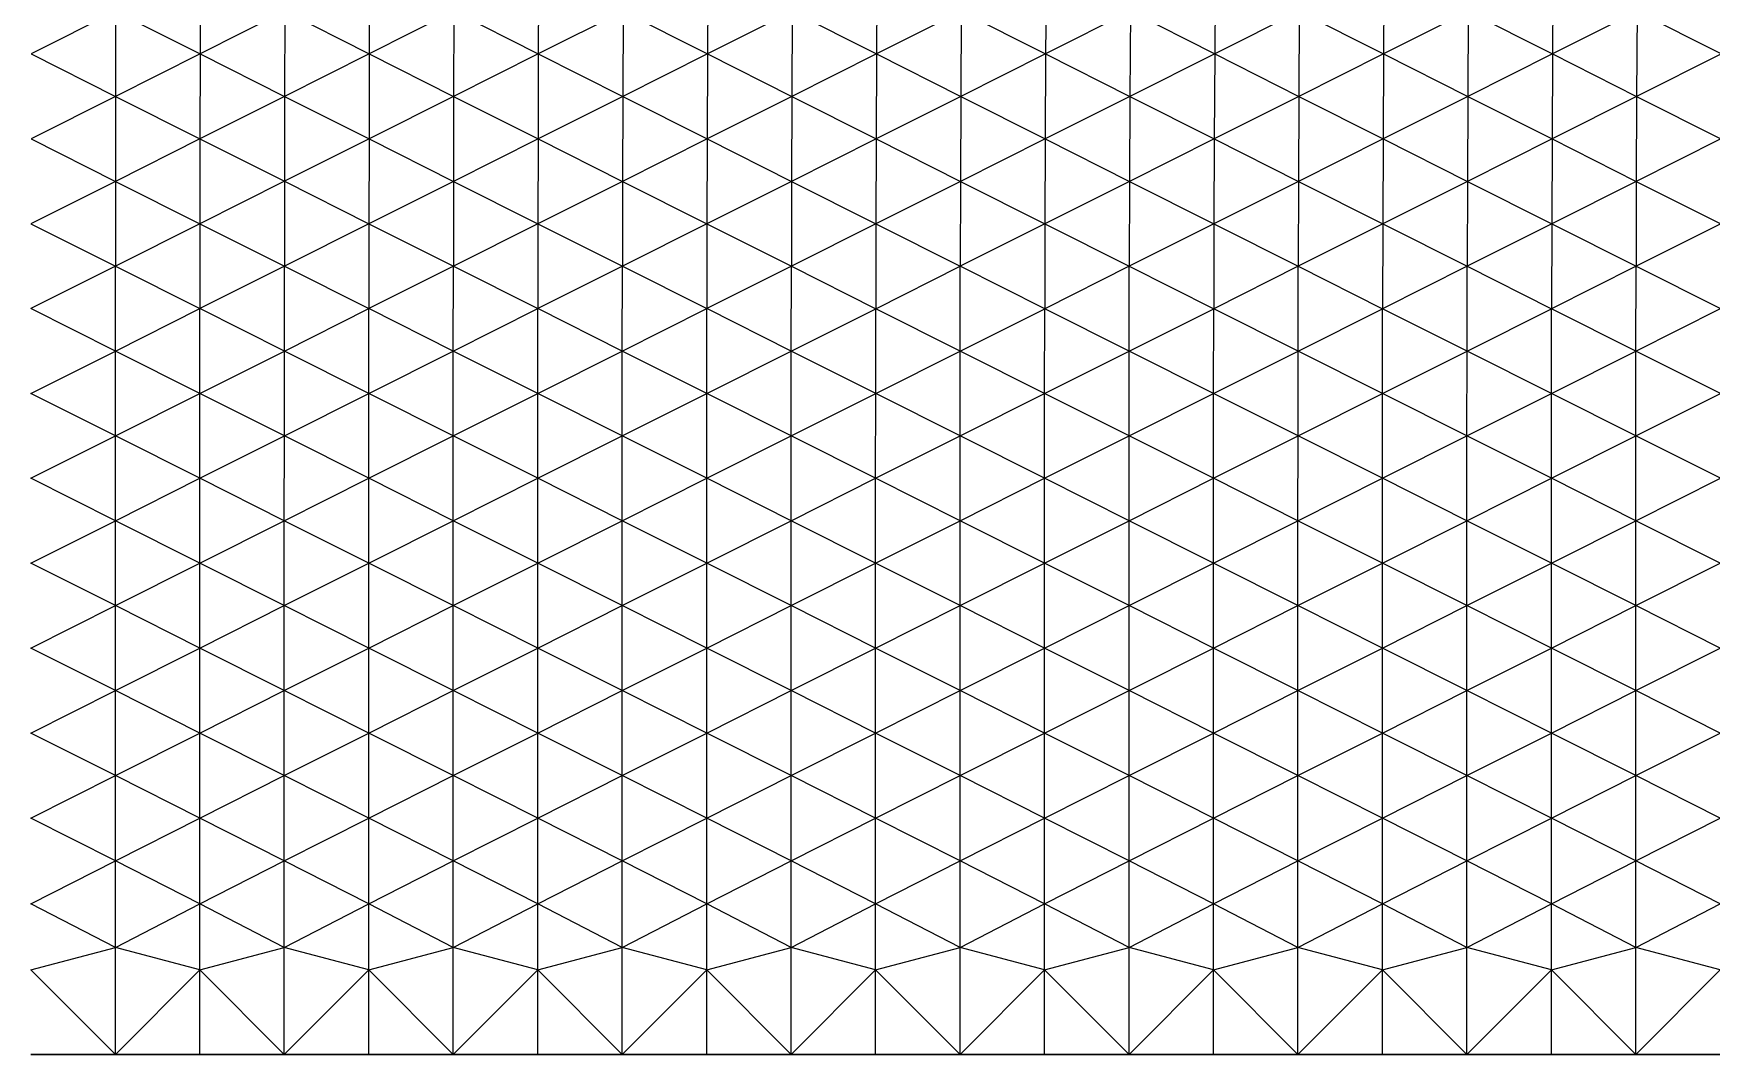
# Model space of a CAD drawing. Header units: inches. Extents: x 0 to 30, y -12 to 0.
# Drawn here: x 10.02 to 19.95, y -12 to -5.96 of the extents above; entities that cross this region are included whole.
import ezdxf

# ---------------------------------------------------------------- set-up
doc = ezdxf.new("R2010")
doc.units = ezdxf.units.IN
doc.header["$MEASUREMENT"] = 0
doc.layers.add('GEOFEM_ACTIVE_AREAS', color=2, linetype='Continuous')
doc.layers.add('GEOFEM_ACTIVE_MESH', color=4, linetype='Continuous')

msp = doc.modelspace()

# ---------------------------------------------------------------- linework, layer by layer
at = {"layer": 'GEOFEM_ACTIVE_AREAS'}
msp.add_lwpolyline([(10, -12), (10.5, -12), (11, -12), (11.5, -12), (12, -12), (12.5, -12), (13, -12), (13.5, -12), (14, -12), (14.5, -12), (15, -12), (15.5, -12), (16, -12), (16.5, -12), (17, -12), (17.5, -12), (18, -12), (18.5, -12), (19, -12), (19.5, -12), (20, -12)], dxfattribs=at)
at = {"layer": 'GEOFEM_ACTIVE_MESH'}
for p, q in [((11.0017, -5.5732), (11.0011, -6.0774)), ((12.0035, -5.5727), (12.0022, -6.077)), ((13.0052, -5.5733), (13.0034, -6.0772)), ((14.0066, -5.574), (14.0044, -6.0775)), ((15.0084, -5.5737), (15.005, -6.0779)), ((16.0107, -5.5723), (16.0061, -6.0775)), ((17.0104, -5.5731), (17.0069, -6.0771)), ((18.01, -5.5734), (18.0066, -6.0773)), ((19.0091, -5.5742), (19.0062, -6.0777)), ((10.501, -5.8259), (10.0008, -6.0776)), ((10.501, -5.8259), (10.5008, -6.329)), ((10.501, -5.8259), (11.0011, -6.0774)), ((11.502, -5.8252), (11.0011, -6.0774)), ((11.502, -5.8252), (11.5013, -6.3289)), ((11.502, -5.8252), (12.0022, -6.077)), ((12.5034, -5.8254), (12.0022, -6.077)), ((12.5034, -5.8254), (12.5021, -6.3289)), ((12.5034, -5.8254), (13.0034, -6.0772)), ((13.5049, -5.8256), (13.0034, -6.0772)), ((13.5049, -5.8256), (13.5029, -6.3292)), ((13.5049, -5.8256), (14.0044, -6.0775)), ((14.5057, -5.8263), (14.0044, -6.0775)), ((14.5057, -5.8263), (14.5037, -6.3293)), ((14.5057, -5.8263), (15.005, -6.0779)), ((15.5072, -5.8258), (15.005, -6.0779)), ((15.5072, -5.8258), (15.5045, -6.3292)), ((15.5072, -5.8258), (16.0061, -6.0775)), ((16.5082, -5.8253), (16.0061, -6.0775)), ((16.5082, -5.8253), (16.5051, -6.329)), ((16.5082, -5.8253), (17.0069, -6.0771)), ((17.508, -5.8256), (17.0069, -6.0771)), ((17.508, -5.8256), (17.5051, -6.3291)), ((17.508, -5.8256), (18.0066, -6.0773)), ((18.508, -5.8257), (18.0066, -6.0773)), ((18.508, -5.8257), (18.5049, -6.3293)), ((18.508, -5.8257), (19.0062, -6.0777)), ((19.5076, -5.8261), (19.0062, -6.0777)), ((19.5076, -5.8261), (19.5047, -6.3295)), ((19.5076, -5.8261), (20.0061, -6.0779)), ((10.0008, -6.0776), (10.5008, -6.329)), ((11.0011, -6.0774), (10.5008, -6.329)), ((11.0011, -6.0774), (11.0008, -6.5804)), ((11.0011, -6.0774), (11.5013, -6.3289)), ((12.0022, -6.077), (11.5013, -6.3289)), ((12.0022, -6.077), (12.0013, -6.5803)), ((12.0022, -6.077), (12.5021, -6.3289)), ((13.0034, -6.0772), (12.5021, -6.3289)), ((13.0034, -6.0772), (13.002, -6.5805)), ((13.0034, -6.0772), (13.5029, -6.3292)), ((14.0044, -6.0775), (13.5029, -6.3292)), ((14.0044, -6.0775), (14.0026, -6.5807)), ((14.0044, -6.0775), (14.5037, -6.3293)), ((15.005, -6.0779), (14.5037, -6.3293)), ((15.005, -6.0779), (15.0032, -6.5808)), ((15.005, -6.0779), (15.5045, -6.3292)), ((16.0061, -6.0775), (15.5045, -6.3292)), ((16.0061, -6.0775), (16.0037, -6.5806)), ((16.0061, -6.0775), (16.5051, -6.329)), ((17.0069, -6.0771), (16.5051, -6.329)), ((17.0069, -6.0771), (17.004, -6.5806)), ((17.0069, -6.0771), (17.5051, -6.3291)), ((18.0066, -6.0773), (17.5051, -6.3291)), ((18.0066, -6.0773), (18.0039, -6.5807)), ((18.0066, -6.0773), (18.5049, -6.3293)), ((19.0062, -6.0777), (18.5049, -6.3293)), ((19.0062, -6.0777), (19.0038, -6.5808)), ((19.0062, -6.0777), (19.5047, -6.3295)), ((20.0061, -6.0779), (19.5047, -6.3295)), ((10.5008, -6.329), (10.0005, -6.5806)), ((10.5008, -6.329), (10.5005, -6.8318)), ((10.5008, -6.329), (11.0008, -6.5804)), ((11.5013, -6.3289), (11.0008, -6.5804)), ((11.5013, -6.3289), (11.5007, -6.8317)), ((11.5013, -6.3289), (12.0013, -6.5803)), ((12.5021, -6.3289), (12.0013, -6.5803)), ((12.5021, -6.3289), (12.5012, -6.8318)), ((12.5021, -6.3289), (13.002, -6.5805)), ((13.5029, -6.3292), (13.002, -6.5805)), ((13.5029, -6.3292), (13.5017, -6.8319)), ((13.5029, -6.3292), (14.0026, -6.5807)), ((14.5037, -6.3293), (14.0026, -6.5807)), ((14.5037, -6.3293), (14.5021, -6.8321)), ((14.5037, -6.3293), (15.0032, -6.5808)), ((15.5045, -6.3292), (15.0032, -6.5808)), ((15.5045, -6.3292), (15.5024, -6.8322)), ((15.5045, -6.3292), (16.0037, -6.5806)), ((16.5051, -6.329), (16.0037, -6.5806)), ((16.5051, -6.329), (16.5027, -6.8321)), ((16.5051, -6.329), (17.004, -6.5806)), ((17.5051, -6.3291), (17.004, -6.5806)), ((17.5051, -6.3291), (17.5028, -6.8321)), ((17.5051, -6.3291), (18.0039, -6.5807)), ((18.5049, -6.3293), (18.0039, -6.5807)), ((18.5049, -6.3293), (18.5028, -6.8321)), ((18.5049, -6.3293), (19.0038, -6.5808)), ((19.5047, -6.3295), (19.0038, -6.5808)), ((19.5047, -6.3295), (19.5028, -6.8321)), ((19.5047, -6.3295), (20.0038, -6.5808)), ((10.0005, -6.5806), (10.5005, -6.8318)), ((11.0008, -6.5804), (10.5005, -6.8318)), ((11.0008, -6.5804), (11.0004, -7.083)), ((11.0008, -6.5804), (11.5007, -6.8317)), ((12.0013, -6.5803), (11.5007, -6.8317)), ((12.0013, -6.5803), (12.0007, -7.083)), ((12.0013, -6.5803), (12.5012, -6.8318)), ((13.002, -6.5805), (12.5012, -6.8318)), ((13.002, -6.5805), (13.0011, -7.0831)), ((13.002, -6.5805), (13.5017, -6.8319)), ((14.0026, -6.5807), (13.5017, -6.8319)), ((14.0026, -6.5807), (14.0014, -7.0832)), ((14.0026, -6.5807), (14.5021, -6.8321)), ((15.0032, -6.5808), (14.5021, -6.8321)), ((15.0032, -6.5808), (15.0017, -7.0833)), ((15.0032, -6.5808), (15.5024, -6.8322)), ((16.0037, -6.5806), (15.5024, -6.8322)), ((16.0037, -6.5806), (16.0019, -7.0833)), ((16.0037, -6.5806), (16.5027, -6.8321)), ((17.004, -6.5806), (16.5027, -6.8321)), ((17.004, -6.5806), (17.0021, -7.0833)), ((17.004, -6.5806), (17.5028, -6.8321)), ((18.0039, -6.5807), (17.5028, -6.8321)), ((18.0039, -6.5807), (18.0021, -7.0833)), ((18.0039, -6.5807), (18.5028, -6.8321)), ((19.0038, -6.5808), (18.5028, -6.8321)), ((19.0038, -6.5808), (19.0021, -7.0833)), ((19.0038, -6.5808), (19.5028, -6.8321)), ((20.0038, -6.5808), (19.5028, -6.8321)), ((10.5005, -6.8318), (10.0003, -7.0831)), ((10.5005, -6.8318), (10.5003, -7.3342)), ((10.5005, -6.8318), (11.0004, -7.083)), ((11.5007, -6.8317), (11.0004, -7.083)), ((11.5007, -6.8317), (11.5004, -7.3342)), ((11.5007, -6.8317), (12.0007, -7.083)), ((12.5012, -6.8318), (12.0007, -7.083)), ((12.5012, -6.8318), (12.5006, -7.3342)), ((12.5012, -6.8318), (13.0011, -7.0831)), ((13.5017, -6.8319), (13.0011, -7.0831)), ((13.5017, -6.8319), (13.5009, -7.3343)), ((13.5017, -6.8319), (14.0014, -7.0832)), ((14.5021, -6.8321), (14.0014, -7.0832)), ((14.5021, -6.8321), (14.5011, -7.3344)), ((14.5021, -6.8321), (15.0017, -7.0833)), ((15.5024, -6.8322), (15.0017, -7.0833)), ((15.5024, -6.8322), (15.5012, -7.3345)), ((15.5024, -6.8322), (16.0019, -7.0833)), ((16.5027, -6.8321), (16.0019, -7.0833)), ((16.5027, -6.8321), (16.5014, -7.3345)), ((16.5027, -6.8321), (17.0021, -7.0833)), ((17.5028, -6.8321), (17.0021, -7.0833)), ((17.5028, -6.8321), (17.5014, -7.3345)), ((17.5028, -6.8321), (18.0021, -7.0833)), ((18.5028, -6.8321), (18.0021, -7.0833)), ((18.5028, -6.8321), (18.5015, -7.3344)), ((18.5028, -6.8321), (19.0021, -7.0833)), ((19.5028, -6.8321), (19.0021, -7.0833)), ((19.5028, -6.8321), (19.5015, -7.3344)), ((19.5028, -6.8321), (20.0022, -7.0833)), ((10.0003, -7.0831), (10.5003, -7.3342)), ((11.0004, -7.083), (10.5003, -7.3342)), ((11.0004, -7.083), (11.0002, -7.5853)), ((11.0004, -7.083), (11.5004, -7.3342)), ((12.0007, -7.083), (11.5004, -7.3342)), ((12.0007, -7.083), (12.0004, -7.5853)), ((12.0007, -7.083), (12.5006, -7.3342)), ((13.0011, -7.0831), (12.5006, -7.3342)), ((13.0011, -7.0831), (13.0005, -7.5853)), ((13.0011, -7.0831), (13.5009, -7.3343)), ((14.0014, -7.0832), (13.5009, -7.3343)), ((14.0014, -7.0832), (14.0007, -7.5854)), ((14.0014, -7.0832), (14.5011, -7.3344)), ((15.0017, -7.0833), (14.5011, -7.3344)), ((15.0017, -7.0833), (15.0008, -7.5855)), ((15.0017, -7.0833), (15.5012, -7.3345)), ((16.0019, -7.0833), (15.5012, -7.3345)), ((16.0019, -7.0833), (16.0009, -7.5855)), ((16.0019, -7.0833), (16.5014, -7.3345)), ((17.0021, -7.0833), (16.5014, -7.3345)), ((17.0021, -7.0833), (17.001, -7.5855)), ((17.0021, -7.0833), (17.5014, -7.3345)), ((18.0021, -7.0833), (17.5014, -7.3345)), ((18.0021, -7.0833), (18.0011, -7.5855)), ((18.0021, -7.0833), (18.5015, -7.3344)), ((19.0021, -7.0833), (18.5015, -7.3344)), ((19.0021, -7.0833), (19.0011, -7.5855)), ((19.0021, -7.0833), (19.5015, -7.3344)), ((20.0022, -7.0833), (19.5015, -7.3344)), ((10.5003, -7.3342), (10.0002, -7.5852)), ((10.5001, -7.8363), (10.5003, -7.3342)), ((10.5003, -7.3342), (11.0002, -7.5853)), ((11.5004, -7.3342), (11.0002, -7.5853)), ((11.5002, -7.8363), (11.5004, -7.3342)), ((11.5004, -7.3342), (12.0004, -7.5853)), ((12.5006, -7.3342), (12.0004, -7.5853)), ((12.5003, -7.8364), (12.5006, -7.3342)), ((12.5006, -7.3342), (13.0005, -7.5853)), ((13.5009, -7.3343), (13.0005, -7.5853)), ((13.5004, -7.8364), (13.5009, -7.3343)), ((13.5009, -7.3343), (14.0007, -7.5854)), ((14.5011, -7.3344), (14.0007, -7.5854)), ((14.5005, -7.8365), (14.5011, -7.3344)), ((14.5011, -7.3344), (15.0008, -7.5855)), ((15.0008, -7.5855), (15.5012, -7.3345)), ((15.5006, -7.8365), (15.5012, -7.3345)), ((16.0009, -7.5855), (15.5012, -7.3345)), ((16.5014, -7.3345), (16.0009, -7.5855)), ((16.5006, -7.8365), (16.5014, -7.3345)), ((16.5014, -7.3345), (17.001, -7.5855)), ((17.5014, -7.3345), (17.001, -7.5855)), ((17.5007, -7.8365), (17.5014, -7.3345)), ((17.5014, -7.3345), (18.0011, -7.5855)), ((18.5015, -7.3344), (18.0011, -7.5855)), ((18.5007, -7.8365), (18.5015, -7.3344)), ((18.5015, -7.3344), (19.0011, -7.5855)), ((19.5015, -7.3344), (19.0011, -7.5855)), ((19.5007, -7.8365), (19.5015, -7.3344)), ((19.5015, -7.3344), (20.0011, -7.5854)), ((10.5001, -7.8363), (10.0002, -7.5852)), ((10.5001, -7.8363), (11.0002, -7.5853)), ((11.0001, -8.0874), (11.0002, -7.5853)), ((11.5002, -7.8363), (11.0002, -7.5853)), ((11.5002, -7.8363), (12.0004, -7.5853)), ((12.0002, -8.0874), (12.0004, -7.5853)), ((12.5003, -7.8364), (12.0004, -7.5853)), ((12.5003, -7.8364), (13.0005, -7.5853)), ((13.0002, -8.0875), (13.0005, -7.5853)), ((13.5004, -7.8364), (13.0005, -7.5853)), ((13.5004, -7.8364), (14.0007, -7.5854)), ((14.0003, -8.0875), (14.0007, -7.5854)), ((14.5005, -7.8365), (14.0007, -7.5854)), ((14.5005, -7.8365), (15.0008, -7.5855)), ((15.0004, -8.0875), (15.0008, -7.5855)), ((15.5006, -7.8365), (15.0008, -7.5855)), ((15.5006, -7.8365), (16.0009, -7.5855)), ((16.0004, -8.0876), (16.0009, -7.5855)), ((16.5006, -7.8365), (16.0009, -7.5855)), ((16.5006, -7.8365), (17.001, -7.5855)), ((17.0004, -8.0876), (17.001, -7.5855)), ((17.5007, -7.8365), (17.001, -7.5855)), ((17.5007, -7.8365), (18.0011, -7.5855)), ((18.0005, -8.0876), (18.0011, -7.5855)), ((18.5007, -7.8365), (18.0011, -7.5855)), ((18.5007, -7.8365), (19.0011, -7.5855)), ((19.0005, -8.0875), (19.0011, -7.5855)), ((19.5007, -7.8365), (19.0011, -7.5855)), ((19.5007, -7.8365), (20.0011, -7.5854)), ((10.0001, -8.0873), (10.5001, -7.8363)), ((11.0001, -8.0874), (10.5001, -7.8363)), ((10.5001, -8.3384), (10.5001, -7.8363)), ((11.0001, -8.0874), (11.5002, -7.8363)), ((11.5001, -8.3385), (11.5002, -7.8363)), ((12.0002, -8.0874), (11.5002, -7.8363)), ((12.0002, -8.0874), (12.5003, -7.8364)), ((12.5001, -8.3385), (12.5003, -7.8364)), ((13.0002, -8.0875), (12.5003, -7.8364)), ((13.0002, -8.0875), (13.5004, -7.8364)), ((13.5001, -8.3384), (13.5004, -7.8364)), ((14.0003, -8.0875), (13.5004, -7.8364)), ((14.0003, -8.0875), (14.5005, -7.8365)), ((14.5002, -8.3386), (14.5005, -7.8365)), ((15.0004, -8.0875), (14.5005, -7.8365)), ((15.0004, -8.0875), (15.5006, -7.8365)), ((15.5002, -8.3386), (15.5006, -7.8365)), ((16.0004, -8.0876), (15.5006, -7.8365)), ((16.0004, -8.0876), (16.5006, -7.8365)), ((16.5003, -8.3386), (16.5006, -7.8365)), ((17.0004, -8.0876), (16.5006, -7.8365)), ((17.0004, -8.0876), (17.5007, -7.8365)), ((17.5002, -8.3384), (17.5007, -7.8365)), ((18.0005, -8.0876), (17.5007, -7.8365)), ((18.0005, -8.0876), (18.5007, -7.8365)), ((18.5003, -8.3386), (18.5007, -7.8365)), ((19.0005, -8.0875), (18.5007, -7.8365)), ((19.0005, -8.0875), (19.5007, -7.8365)), ((19.5003, -8.3385), (19.5007, -7.8365)), ((20.0005, -8.0875), (19.5007, -7.8365)), ((10.5001, -8.3384), (10.0001, -8.0873)), ((10.5001, -8.3384), (11.0001, -8.0874)), ((11, -8.5896), (11.0001, -8.0874)), ((11.5001, -8.3385), (11.0001, -8.0874)), ((11.5001, -8.3385), (12.0002, -8.0874)), ((12.0001, -8.5897), (12.0002, -8.0874)), ((12.5001, -8.3385), (12.0002, -8.0874)), ((12.5001, -8.3385), (13.0002, -8.0875)), ((13.0001, -8.5896), (13.0002, -8.0875)), ((13.5001, -8.3384), (13.0002, -8.0875)), ((13.5001, -8.3384), (14.0003, -8.0875)), ((14.0001, -8.5895), (14.0003, -8.0875)), ((14.5002, -8.3386), (14.0003, -8.0875)), ((14.5002, -8.3386), (15.0004, -8.0875)), ((15.0001, -8.5897), (15.0004, -8.0875)), ((15.5002, -8.3386), (15.0004, -8.0875)), ((15.5002, -8.3386), (16.0004, -8.0876)), ((16.0002, -8.5897), (16.0004, -8.0876)), ((16.5003, -8.3386), (16.0004, -8.0876)), ((16.5003, -8.3386), (17.0004, -8.0876)), ((17.0001, -8.5896), (17.0004, -8.0876)), ((17.5002, -8.3384), (17.0004, -8.0876)), ((17.5002, -8.3384), (18.0005, -8.0876)), ((18.0001, -8.5896), (18.0005, -8.0876)), ((18.5003, -8.3386), (18.0005, -8.0876)), ((18.5003, -8.3386), (19.0005, -8.0875)), ((19.0002, -8.5897), (19.0005, -8.0875)), ((19.5003, -8.3385), (19.0005, -8.0875)), ((19.5003, -8.3385), (20.0005, -8.0875)), ((10, -8.5895), (10.5001, -8.3384)), ((10.5, -8.8407), (10.5001, -8.3384)), ((11, -8.5896), (10.5001, -8.3384)), ((11, -8.5896), (11.5001, -8.3385)), ((11.5, -8.8406), (11.5001, -8.3385)), ((12.0001, -8.5897), (11.5001, -8.3385)), ((12.0001, -8.5897), (12.5001, -8.3385)), ((12.5, -8.8408), (12.5001, -8.3385)), ((13.0001, -8.5896), (12.5001, -8.3385)), ((13.0001, -8.5896), (13.5001, -8.3384)), ((13.5, -8.8405), (13.5001, -8.3384)), ((14.0001, -8.5895), (13.5001, -8.3384)), ((14.0001, -8.5895), (14.5002, -8.3386)), ((14.5001, -8.8408), (14.5002, -8.3386)), ((15.0001, -8.5897), (14.5002, -8.3386)), ((15.0001, -8.5897), (15.5002, -8.3386)), ((15.5001, -8.8408), (15.5002, -8.3386)), ((16.0002, -8.5897), (15.5002, -8.3386)), ((16.0002, -8.5897), (16.5003, -8.3386)), ((16.5001, -8.8406), (16.5003, -8.3386)), ((17.0001, -8.5896), (16.5003, -8.3386)), ((17.0001, -8.5896), (17.5002, -8.3384)), ((17.5, -8.8405), (17.5002, -8.3384)), ((18.0001, -8.5896), (17.5002, -8.3384)), ((18.0001, -8.5896), (18.5003, -8.3386)), ((18.5001, -8.8408), (18.5003, -8.3386)), ((19.0002, -8.5897), (18.5003, -8.3386)), ((19.0002, -8.5897), (19.5003, -8.3385)), ((19.5001, -8.8408), (19.5003, -8.3385)), ((20.0002, -8.5897), (19.5003, -8.3385)), ((10.5, -8.8407), (10, -8.5895)), ((10.5, -8.8407), (11, -8.5896)), ((11.5, -8.8406), (11, -8.5896)), ((11, -9.0918), (11, -8.5896)), ((11.5, -8.8406), (12.0001, -8.5897)), ((12, -9.0921), (12.0001, -8.5897)), ((12.5, -8.8408), (12.0001, -8.5897)), ((12.5, -8.8408), (13.0001, -8.5896)), ((13, -9.0918), (13.0001, -8.5896)), ((13.5, -8.8405), (13.0001, -8.5896)), ((13.5, -8.8405), (14.0001, -8.5895)), ((14, -9.092), (14.0001, -8.5895)), ((14.5001, -8.8408), (14.0001, -8.5895)), ((14.5001, -8.8408), (15.0001, -8.5897)), ((15, -9.0919), (15.0001, -8.5897)), ((15.5001, -8.8408), (15.0001, -8.5897)), ((15.5001, -8.8408), (16.0002, -8.5897)), ((16, -9.0919), (16.0002, -8.5897)), ((16.5001, -8.8406), (16.0002, -8.5897)), ((16.5001, -8.8406), (17.0001, -8.5896)), ((17, -9.0917), (17.0001, -8.5896)), ((17.5, -8.8405), (17.0001, -8.5896)), ((17.5, -8.8405), (18.0001, -8.5896)), ((18, -9.092), (18.0001, -8.5896)), ((18.5001, -8.8408), (18.0001, -8.5896)), ((18.5001, -8.8408), (19.0002, -8.5897)), ((19, -9.092), (19.0002, -8.5897)), ((19.5001, -8.8408), (19.0002, -8.5897)), ((19.5001, -8.8408), (20.0002, -8.5897)), ((10, -9.0916), (10.5, -8.8407)), ((11, -9.0918), (10.5, -8.8407)), ((10.5, -9.343), (10.5, -8.8407)), ((11, -9.0918), (11.5, -8.8406)), ((12, -9.0921), (11.5, -8.8406)), ((11.5, -9.3429), (11.5, -8.8406)), ((12, -9.0921), (12.5, -8.8408)), ((13, -9.0918), (12.5, -8.8408)), ((12.5, -9.3431), (12.5, -8.8408)), ((13, -9.0918), (13.5, -8.8405)), ((14, -9.092), (13.5, -8.8405)), ((13.5, -9.3429), (13.5, -8.8405)), ((14, -9.092), (14.5001, -8.8408)), ((14.5, -9.3431), (14.5001, -8.8408)), ((15, -9.0919), (14.5001, -8.8408)), ((15, -9.0919), (15.5001, -8.8408)), ((15.5, -9.3432), (15.5001, -8.8408)), ((16, -9.0919), (15.5001, -8.8408)), ((16, -9.0919), (16.5001, -8.8406)), ((16.5, -9.3428), (16.5001, -8.8406)), ((17, -9.0917), (16.5001, -8.8406)), ((17, -9.0917), (17.5, -8.8405)), ((18, -9.092), (17.5, -8.8405)), ((17.5, -9.3428), (17.5, -8.8405)), ((18, -9.092), (18.5001, -8.8408)), ((18.5, -9.3429), (18.5001, -8.8408)), ((19, -9.092), (18.5001, -8.8408)), ((19, -9.092), (19.5001, -8.8408)), ((19.5, -9.3429), (19.5001, -8.8408)), ((20, -9.092), (19.5001, -8.8408)), ((10.5, -9.343), (10, -9.0916)), ((10.5, -9.343), (11, -9.0918)), ((11.5, -9.3429), (11, -9.0918)), ((11, -9.5944), (11, -9.0918)), ((11.5, -9.3429), (12, -9.0921)), ((12.5, -9.3431), (12, -9.0921)), ((12, -9.5944), (12, -9.0921)), ((12.5, -9.3431), (13, -9.0918)), ((13.5, -9.3429), (13, -9.0918)), ((13, -9.5944), (13, -9.0918)), ((13.5, -9.3429), (14, -9.092)), ((14.5, -9.3431), (14, -9.092)), ((14, -9.5944), (14, -9.092)), ((14.5, -9.3431), (15, -9.0919)), ((15.5, -9.3432), (15, -9.0919)), ((15, -9.5948), (15, -9.0919)), ((15.5, -9.3432), (16, -9.0919)), ((16.5, -9.3428), (16, -9.0919)), ((16, -9.5944), (16, -9.0919)), ((16.5, -9.3428), (17, -9.0917)), ((17.5, -9.3428), (17, -9.0917)), ((17, -9.5944), (17, -9.0917)), ((17.5, -9.3428), (18, -9.092)), ((18.5, -9.3429), (18, -9.092)), ((18, -9.5944), (18, -9.092)), ((18.5, -9.3429), (19, -9.092)), ((19.5, -9.3429), (19, -9.092)), ((19, -9.5944), (19, -9.092)), ((19.5, -9.3429), (20, -9.092)), ((10, -9.5945), (10.5, -9.343)), ((11, -9.5944), (10.5, -9.343)), ((10.5, -9.8454), (10.5, -9.343)), ((11, -9.5944), (11.5, -9.3429)), ((12, -9.5944), (11.5, -9.3429)), ((11.5, -9.8454), (11.5, -9.3429)), ((12, -9.5944), (12.5, -9.3431)), ((13, -9.5944), (12.5, -9.3431)), ((12.5, -9.8454), (12.5, -9.3431)), ((13, -9.5944), (13.5, -9.3429)), ((14, -9.5944), (13.5, -9.3429)), ((13.5, -9.8454), (13.5, -9.3429)), ((14, -9.5944), (14.5, -9.3431)), ((15, -9.5948), (14.5, -9.3431)), ((14.5, -9.8454), (14.5, -9.3431)), ((15, -9.5948), (15.5, -9.3432)), ((16, -9.5944), (15.5, -9.3432)), ((15.5, -9.8454), (15.5, -9.3432)), ((16, -9.5944), (16.5, -9.3428)), ((17, -9.5944), (16.5, -9.3428)), ((16.5, -9.8454), (16.5, -9.3428)), ((17, -9.5944), (17.5, -9.3428)), ((18, -9.5944), (17.5, -9.3428)), ((17.5, -9.8454), (17.5, -9.3428)), ((18, -9.5944), (18.5, -9.3429)), ((19, -9.5944), (18.5, -9.3429)), ((18.5, -9.8454), (18.5, -9.3429)), ((19, -9.5944), (19.5, -9.3429)), ((20, -9.5944), (19.5, -9.3429)), ((19.5, -9.8454), (19.5, -9.3429)), ((10.5, -9.8454), (10, -9.5945)), ((10.5, -9.8454), (11, -9.5944)), ((11.5, -9.8454), (11, -9.5944)), ((11, -10.0979), (11, -9.5944)), ((11.5, -9.8454), (12, -9.5944)), ((12.5, -9.8454), (12, -9.5944)), ((12, -10.0979), (12, -9.5944)), ((12.5, -9.8454), (13, -9.5944)), ((13.5, -9.8454), (13, -9.5944)), ((13, -10.0979), (13, -9.5944)), ((13.5, -9.8454), (14, -9.5944)), ((14.5, -9.8454), (14, -9.5944)), ((14, -10.0979), (14, -9.5944)), ((14.5, -9.8454), (15, -9.5948)), ((15.5, -9.8454), (15, -9.5948)), ((15, -10.0979), (15, -9.5948)), ((15.5, -9.8454), (16, -9.5944)), ((16.5, -9.8454), (16, -9.5944)), ((16, -10.0979), (16, -9.5944)), ((16.5, -9.8454), (17, -9.5944)), ((17.5, -9.8454), (17, -9.5944)), ((17, -10.0979), (17, -9.5944)), ((17.5, -9.8454), (18, -9.5944)), ((18.5, -9.8454), (18, -9.5944)), ((18, -10.0979), (18, -9.5944)), ((18.5, -9.8454), (19, -9.5944)), ((19.5, -9.8454), (19, -9.5944)), ((19, -10.0979), (19, -9.5944)), ((19.5, -9.8454), (20, -9.5944)), ((10, -10.0979), (10.5, -9.8454)), ((11, -10.0979), (10.5, -9.8454)), ((10.5, -10.3482), (10.5, -9.8454)), ((11, -10.0979), (11.5, -9.8454)), ((12, -10.0979), (11.5, -9.8454)), ((11.5, -10.3482), (11.5, -9.8454)), ((12, -10.0979), (12.5, -9.8454)), ((13, -10.0979), (12.5, -9.8454)), ((12.5, -10.3482), (12.5, -9.8454)), ((13, -10.0979), (13.5, -9.8454)), ((14, -10.0979), (13.5, -9.8454)), ((13.5, -10.3482), (13.5, -9.8454)), ((14, -10.0979), (14.5, -9.8454)), ((15, -10.0979), (14.5, -9.8454)), ((14.5, -10.3482), (14.5, -9.8454)), ((15, -10.0979), (15.5, -9.8454)), ((16, -10.0979), (15.5, -9.8454)), ((15.5, -10.3482), (15.5, -9.8454)), ((16, -10.0979), (16.5, -9.8454)), ((17, -10.0979), (16.5, -9.8454)), ((16.5, -10.3482), (16.5, -9.8454)), ((17, -10.0979), (17.5, -9.8454)), ((18, -10.0979), (17.5, -9.8454)), ((17.5, -10.3482), (17.5, -9.8454)), ((18, -10.0979), (18.5, -9.8454)), ((19, -10.0979), (18.5, -9.8454)), ((18.5, -10.3482), (18.5, -9.8454)), ((19, -10.0979), (19.5, -9.8454)), ((20, -10.0979), (19.5, -9.8454)), ((19.5, -10.3482), (19.5, -9.8454)), ((10.5, -10.3482), (10, -10.0979)), ((10.5, -10.3482), (11, -10.0979)), ((11.5, -10.3482), (11, -10.0979)), ((11, -10.6016), (11, -10.0979)), ((11.5, -10.3482), (12, -10.0979)), ((12.5, -10.3482), (12, -10.0979)), ((12, -10.6016), (12, -10.0979)), ((12.5, -10.3482), (13, -10.0979)), ((13.5, -10.3482), (13, -10.0979)), ((13, -10.6016), (13, -10.0979)), ((13.5, -10.3482), (14, -10.0979)), ((14.5, -10.3482), (14, -10.0979)), ((14, -10.6016), (14, -10.0979)), ((14.5, -10.3482), (15, -10.0979)), ((15.5, -10.3482), (15, -10.0979)), ((15, -10.6016), (15, -10.0979)), ((15.5, -10.3482), (16, -10.0979)), ((16.5, -10.3482), (16, -10.0979)), ((16, -10.6016), (16, -10.0979)), ((16.5, -10.3482), (17, -10.0979)), ((17.5, -10.3482), (17, -10.0979)), ((17, -10.6016), (17, -10.0979)), ((17.5, -10.3482), (18, -10.0979)), ((18.5, -10.3482), (18, -10.0979)), ((18, -10.6016), (18, -10.0979)), ((18.5, -10.3482), (19, -10.0979)), ((19.5, -10.3482), (19, -10.0979)), ((19, -10.6016), (19, -10.0979)), ((19.5, -10.3482), (20, -10.0979)), ((10, -10.6016), (10.5, -10.3482)), ((11, -10.6016), (10.5, -10.3482)), ((10.5, -10.8531), (10.5, -10.3482)), ((11, -10.6016), (11.5, -10.3482)), ((12, -10.6016), (11.5, -10.3482)), ((11.5, -10.8531), (11.5, -10.3482)), ((12, -10.6016), (12.5, -10.3482)), ((13, -10.6016), (12.5, -10.3482)), ((12.5, -10.8531), (12.5, -10.3482)), ((13, -10.6016), (13.5, -10.3482)), ((14, -10.6016), (13.5, -10.3482)), ((13.5, -10.8531), (13.5, -10.3482)), ((14, -10.6016), (14.5, -10.3482)), ((15, -10.6016), (14.5, -10.3482)), ((14.5, -10.8531), (14.5, -10.3482)), ((15, -10.6016), (15.5, -10.3482)), ((16, -10.6016), (15.5, -10.3482)), ((15.5, -10.8531), (15.5, -10.3482)), ((16, -10.6016), (16.5, -10.3482)), ((17, -10.6016), (16.5, -10.3482)), ((16.5, -10.8531), (16.5, -10.3482)), ((17, -10.6016), (17.5, -10.3482)), ((18, -10.6016), (17.5, -10.3482)), ((17.5, -10.8531), (17.5, -10.3482)), ((18, -10.6016), (18.5, -10.3482)), ((19, -10.6016), (18.5, -10.3482)), ((18.5, -10.8531), (18.5, -10.3482)), ((19, -10.6016), (19.5, -10.3482)), ((20, -10.6016), (19.5, -10.3482)), ((19.5, -10.8531), (19.5, -10.3482)), ((10.5, -10.8531), (10, -10.6016)), ((10.5, -10.8531), (11, -10.6016)), ((11.5, -10.8531), (11, -10.6016)), ((11, -11.1082), (11, -10.6016)), ((11.5, -10.8531), (12, -10.6016)), ((12.5, -10.8531), (12, -10.6016)), ((12, -11.1082), (12, -10.6016)), ((12.5, -10.8531), (13, -10.6016)), ((13.5, -10.8531), (13, -10.6016)), ((13, -11.1082), (13, -10.6016)), ((13.5, -10.8531), (14, -10.6016)), ((14.5, -10.8531), (14, -10.6016)), ((14, -11.1082), (14, -10.6016)), ((14.5, -10.8531), (15, -10.6016)), ((15.5, -10.8531), (15, -10.6016)), ((15, -11.1082), (15, -10.6016)), ((15.5, -10.8531), (16, -10.6016)), ((16.5, -10.8531), (16, -10.6016)), ((16, -11.1082), (16, -10.6016)), ((16.5, -10.8531), (17, -10.6016)), ((17.5, -10.8531), (17, -10.6016)), ((17, -11.1082), (17, -10.6016)), ((17.5, -10.8531), (18, -10.6016)), ((18.5, -10.8531), (18, -10.6016)), ((18, -11.1082), (18, -10.6016)), ((18.5, -10.8531), (19, -10.6016)), ((19.5, -10.8531), (19, -10.6016)), ((19, -11.1082), (19, -10.6016)), ((19.5, -10.8531), (20, -10.6016)), ((10, -11.1082), (10.5, -10.8531)), ((11, -11.1082), (10.5, -10.8531)), ((10.5, -11.366), (10.5, -10.8531)), ((11, -11.1082), (11.5, -10.8531)), ((12, -11.1082), (11.5, -10.8531)), ((11.5, -11.366), (11.5, -10.8531)), ((12, -11.1082), (12.5, -10.8531)), ((13, -11.1082), (12.5, -10.8531)), ((12.5, -11.366), (12.5, -10.8531)), ((13, -11.1082), (13.5, -10.8531)), ((14, -11.1082), (13.5, -10.8531)), ((13.5, -11.366), (13.5, -10.8531)), ((14, -11.1082), (14.5, -10.8531)), ((15, -11.1082), (14.5, -10.8531)), ((14.5, -11.366), (14.5, -10.8531)), ((15, -11.1082), (15.5, -10.8531)), ((16, -11.1082), (15.5, -10.8531)), ((15.5, -11.366), (15.5, -10.8531)), ((16, -11.1082), (16.5, -10.8531)), ((17, -11.1082), (16.5, -10.8531)), ((16.5, -11.366), (16.5, -10.8531)), ((17, -11.1082), (17.5, -10.8531)), ((18, -11.1082), (17.5, -10.8531)), ((17.5, -11.366), (17.5, -10.8531)), ((18, -11.1082), (18.5, -10.8531)), ((19, -11.1082), (18.5, -10.8531)), ((18.5, -11.366), (18.5, -10.8531)), ((19, -11.1082), (19.5, -10.8531)), ((20, -11.1082), (19.5, -10.8531)), ((19.5, -11.366), (19.5, -10.8531)), ((10.5, -11.366), (10, -11.1082)), ((10.5, -11.366), (11, -11.1082)), ((11.5, -11.366), (11, -11.1082)), ((11, -11.5), (11, -11.1082)), ((11.5, -11.366), (12, -11.1082)), ((12.5, -11.366), (12, -11.1082)), ((12, -11.5), (12, -11.1082)), ((12.5, -11.366), (13, -11.1082)), ((13.5, -11.366), (13, -11.1082)), ((13, -11.5), (13, -11.1082)), ((13.5, -11.366), (14, -11.1082)), ((14.5, -11.366), (14, -11.1082)), ((14, -11.5), (14, -11.1082)), ((14.5, -11.366), (15, -11.1082)), ((15.5, -11.366), (15, -11.1082)), ((15, -11.5), (15, -11.1082)), ((15.5, -11.366), (16, -11.1082)), ((16.5, -11.366), (16, -11.1082)), ((16, -11.5), (16, -11.1082)), ((16.5, -11.366), (17, -11.1082)), ((17.5, -11.366), (17, -11.1082)), ((17, -11.5), (17, -11.1082)), ((17.5, -11.366), (18, -11.1082)), ((18.5, -11.366), (18, -11.1082)), ((18, -11.5), (18, -11.1082)), ((18.5, -11.366), (19, -11.1082)), ((19.5, -11.366), (19, -11.1082)), ((19, -11.5), (19, -11.1082)), ((19.5, -11.366), (20, -11.1082)), ((10, -11.5), (10.5, -11.366)), ((11, -11.5), (10.5, -11.366)), ((10.5, -12), (10.5, -11.366)), ((11, -11.5), (11.5, -11.366)), ((12, -11.5), (11.5, -11.366)), ((11.5, -12), (11.5, -11.366)), ((12, -11.5), (12.5, -11.366)), ((13, -11.5), (12.5, -11.366)), ((12.5, -12), (12.5, -11.366)), ((13, -11.5), (13.5, -11.366)), ((14, -11.5), (13.5, -11.366)), ((13.5, -12), (13.5, -11.366)), ((14, -11.5), (14.5, -11.366)), ((15, -11.5), (14.5, -11.366)), ((14.5, -12), (14.5, -11.366)), ((15, -11.5), (15.5, -11.366)), ((16, -11.5), (15.5, -11.366)), ((15.5, -12), (15.5, -11.366)), ((16, -11.5), (16.5, -11.366)), ((17, -11.5), (16.5, -11.366)), ((16.5, -12), (16.5, -11.366)), ((17, -11.5), (17.5, -11.366)), ((18, -11.5), (17.5, -11.366)), ((17.5, -12), (17.5, -11.366)), ((18, -11.5), (18.5, -11.366)), ((19, -11.5), (18.5, -11.366)), ((18.5, -12), (18.5, -11.366)), ((19, -11.5), (19.5, -11.366)), ((20, -11.5), (19.5, -11.366)), ((19.5, -12), (19.5, -11.366)), ((10.5, -12), (10, -11.5)), ((11, -11.5), (10.5, -12)), ((11.5, -12), (11, -11.5)), ((11, -12), (11, -11.5)), ((12, -11.5), (11.5, -12)), ((12.5, -12), (12, -11.5)), ((12, -12), (12, -11.5)), ((13, -11.5), (12.5, -12)), ((13.5, -12), (13, -11.5)), ((13, -12), (13, -11.5)), ((14, -11.5), (13.5, -12)), ((14.5, -12), (14, -11.5)), ((14, -12), (14, -11.5)), ((15, -11.5), (14.5, -12)), ((15.5, -12), (15, -11.5)), ((15, -12), (15, -11.5)), ((16, -11.5), (15.5, -12)), ((16.5, -12), (16, -11.5)), ((16, -12), (16, -11.5)), ((17, -11.5), (16.5, -12)), ((17.5, -12), (17, -11.5)), ((17, -12), (17, -11.5)), ((18, -11.5), (17.5, -12)), ((18.5, -12), (18, -11.5)), ((18, -12), (18, -11.5)), ((19, -11.5), (18.5, -12)), ((19.5, -12), (19, -11.5)), ((19, -12), (19, -11.5)), ((20, -11.5), (19.5, -12)), ((10.5, -12), (10, -12)), ((11, -12), (10.5, -12)), ((11.5, -12), (11, -12)), ((12, -12), (11.5, -12)), ((12.5, -12), (12, -12)), ((13, -12), (12.5, -12)), ((13.5, -12), (13, -12)), ((14, -12), (13.5, -12)), ((14.5, -12), (14, -12)), ((15, -12), (14.5, -12)), ((15.5, -12), (15, -12)), ((16, -12), (15.5, -12)), ((16.5, -12), (16, -12)), ((17, -12), (16.5, -12)), ((17.5, -12), (17, -12)), ((18, -12), (17.5, -12)), ((18.5, -12), (18, -12)), ((19, -12), (18.5, -12)), ((19.5, -12), (19, -12)), ((20, -12), (19.5, -12))]:
    msp.add_line(p, q, dxfattribs=at)

doc.saveas('drawing.dxf')
